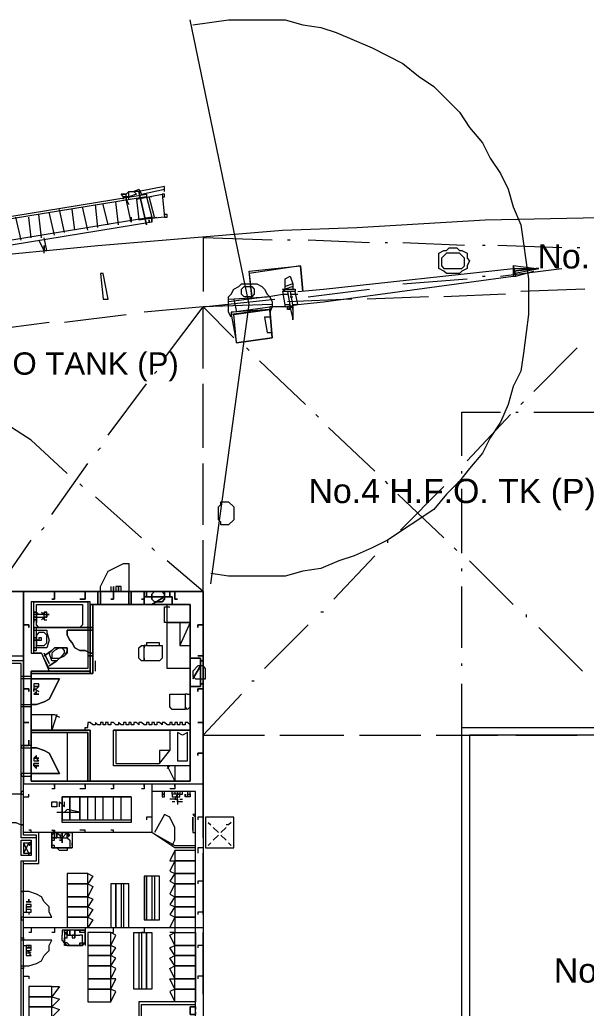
# Model space of a CAD drawing. Header units: millimetres. Extents: x -1005 to 294628, y -1154 to 182592.
# Drawn here: x 38220 to 53441, y 156041 to 182592 of the extents above; entities that cross this region are included whole.
import ezdxf

# ---------------------------------------------------------------- set-up
doc = ezdxf.new("R2010")
doc.units = ezdxf.units.MM
doc.layers.add('PDF_Geomertry', color=7, linetype='Continuous')
doc.styles.get("Standard").update_dxf_attribs({"font": 'arial.ttf'})

msp = doc.modelspace()

# ---------------------------------------------------------------- linework, layer by layer
at = {"layer": 'PDF_Geomertry', "lineweight": 5}
for points in [[(43351, 167440), (44384, 174947), (42800, 182592)], [(42869, 182454), (43833, 182592), (45348, 182592), (45830, 182454), (46313, 182385), (46726, 182248), (47690, 181834), (48517, 181421), (48930, 181077), (49343, 180801), (50032, 180113), (50307, 179699), (50652, 179286), (50858, 178873), (51134, 178460), (51340, 178046), (51478, 177564), (51685, 177082), (51891, 175636), (51891, 174671), (51823, 174189), (51754, 173638), (51685, 173156), (51478, 172743), (51340, 172261), (51134, 171779), (50858, 171365), (50652, 170952), (50307, 170539), (50032, 170195), (49687, 169850), (49343, 169437), (48103, 168610), (47690, 168404), (47208, 168197), (46795, 168059), (46313, 167853), (45830, 167784), (45348, 167646), (43833, 167646), (43351, 167715)], [(41629, 177909), (41629, 177840), (41767, 177289), (22000, 174052)], [(22206, 174740), (41629, 177909), (41629, 177840), (22206, 174671)], [(41009, 177771), (41009, 177840), (40940, 177909), (40940, 177909)], [(41147, 177771), (41147, 177840), (41147, 177977), (41078, 177909), (41147, 177977), (41285, 177977), (41354, 177909), (41147, 177840), (41078, 177840), (41009, 177840), (41078, 177840), (41078, 177771)], [(41078, 177840), (41078, 177909)], [(42111, 177977), (42111, 178046), (42111, 178115), (42111, 178115), (41422, 177977), (41629, 177082), (41422, 177977), (41285, 177977), (41422, 178046), (41491, 177909), (42111, 178046)], [(41354, 177771), (42042, 177909), (42111, 177289), (42180, 177289), (42180, 177358), (42111, 177358)], [(42042, 177840), (42042, 177840), (42111, 177840), (42111, 177909), (42042, 177909), (42042, 177909)], [(40320, 177013), (40252, 177633)], [(40596, 177082), (40458, 177633)], [(40871, 177082), (40803, 177702)], [(41216, 177289), (41216, 177151), (41078, 177771), (41147, 177633)], [(41767, 177840), (41354, 177771), (41422, 177220)], [(41836, 177289), (41698, 177840)], [(39150, 176807), (39012, 177426)], [(39425, 176875), (39287, 177495)], [(39701, 176944), (39632, 177495)], [(40045, 176944), (39907, 177564)], [(304, 145537), (304, 164753), (3885, 166475), (5538, 167302), (11737, 170057), (12495, 170332), (13872, 170883), (15319, 171434), (17385, 172054), (19451, 172743), (23170, 173707), (24755, 174120), (26408, 174534), (28474, 174947), (30471, 175360), (33364, 175773), (36808, 176187), (40320, 176531), (45279, 176944), (47277, 177013), (50721, 177220), (54233, 177289)], [(41767, 177151), (33708, 175842)], [(38254, 176669), (38116, 177289)], [(38530, 176738), (38461, 177289)], [(38805, 176738), (38736, 177358)], [(42111, 177289), (41422, 177220), (41905, 177289)], [(38874, 176324), (38874, 176393), (38874, 176531), (38874, 176393), (38736, 176669)], [(38874, 176393), (38943, 176393), (38874, 176738)], [(45004, 176669), (43144, 176738), (43144, 175291)], [(45486, 176669), (45417, 176669)], [(47621, 176600), (45968, 176669)], [(48103, 176600), (48034, 176600)], [(50170, 176531), (48517, 176600)], [(38874, 176531), (38874, 176531)], [(50721, 176531), (50652, 176531)], [(52787, 176462), (51065, 176531)], [(53269, 176462), (53200, 176462)], [(45555, 174947), (45693, 174947), (45624, 175291), (45279, 175291), (45348, 174878), (45693, 174947), (46381, 175016), (51478, 175705), (51547, 175705), (51478, 175980), (51547, 175705), (52029, 175842), (52029, 175842)], [(45693, 175291), (46381, 175360), (51478, 175911), (52098, 175911), (51478, 175842), (52098, 175911), (52098, 175911)], [(51134, 175705), (52787, 175911)], [(52029, 175911), (52029, 175911), (51478, 175980), (51478, 175911), (51478, 175705)], [(51478, 175773), (52167, 175911), (52098, 175911)], [(53269, 175980), (53269, 175980)], [(48517, 175498), (50238, 175636)], [(50652, 175705), (50721, 175705)], [(43902, 174603), (43833, 174740), (43833, 175154), (43902, 175222), (43971, 175360), (44109, 175429), (44177, 175498), (44591, 175498), (44728, 175429), (44797, 175360), (44866, 175222), (44935, 175154), (45004, 175016), (45004, 174878), (44935, 174740)], [(45348, 175291), (45279, 175360), (45624, 175360), (45624, 175291)], [(45555, 175429), (45348, 175360), (45348, 175360)], [(45348, 175360), (45348, 175429)], [(45417, 175291), (45486, 174878), (45486, 174809), (45417, 174809), (45417, 174878), (45555, 174878), (45417, 174809), (45417, 174878)], [(45486, 175291), (45555, 174878), (45555, 174878)], [(45555, 175498), (45555, 175429), (45555, 175360)], [(45968, 175154), (47621, 175360)], [(48103, 175429), (48103, 175429)], [(53407, 175360), (51685, 175291)], [(45004, 174947), (43144, 174878), (45073, 175085)], [(43833, 175085), (44866, 175154), (43833, 175016)], [(43971, 175085), (44040, 174740)], [(44866, 175154), (45279, 175222), (45417, 175222)], [(47139, 175085), (45417, 175016)], [(45486, 175222), (45693, 175222)], [(45486, 175154), (45555, 175154)], [(49205, 175154), (47552, 175085)], [(51272, 175222), (49619, 175154)], [(42111, 173501), (43144, 174878), (41560, 174740)], [(43144, 173225), (43144, 174878), (43971, 174052)], [(45348, 174878), (44935, 174878), (44935, 174809), (45004, 174052), (44935, 174809), (43902, 174671), (44040, 173914), (43971, 174671), (44935, 174809), (43902, 174740), (44935, 174878)], [(43902, 174740), (43902, 174671)], [(45348, 174947), (45486, 174947)], [(45555, 174878), (45555, 174878), (45555, 174603), (45486, 174878)], [(37359, 174258), (39012, 174465)], [(39425, 174465), (41078, 174671)], [(44935, 174603), (44797, 174603), (44866, 174189), (45004, 174189)], [(45555, 174603), (45555, 174603)], [(44315, 173776), (44384, 173707)], [(53200, 173776), (52029, 172605)], [(44660, 173432), (45899, 172261)], [(41836, 173087), (41905, 173156)], [(40596, 171434), (41629, 172812)], [(43144, 171090), (43144, 172812)], [(39494, 170401), (38530, 171297), (36808, 172399)], [(51754, 172330), (51685, 172261)], [(50101, 170883), (50101, 172054), (51134, 172054)], [(51547, 172054), (51616, 172054)], [(52029, 172054), (53682, 172054)], [(46175, 171985), (46244, 171916)], [(51409, 171985), (50238, 170746)], [(46519, 171641), (47759, 170470)], [(40320, 171021), (40389, 171090)], [(39081, 169299), (40045, 170677)], [(43144, 169024), (43144, 170677)], [(50101, 170401), (50101, 170470)], [(48034, 170195), (48103, 170126)], [(49894, 170401), (49894, 170401)], [(39907, 170057), (39838, 170126)], [(49619, 170057), (48448, 168886)], [(50101, 168266), (50101, 169988)], [(41491, 168679), (40252, 169781)], [(48379, 169850), (49619, 168679)], [(38805, 168886), (38874, 168955)], [(36946, 168473), (37565, 167233), (38530, 168610)], [(43144, 166889), (43144, 168610)], [(48103, 168610), (48103, 168542)], [(41836, 168335), (41767, 168404)], [(49894, 168404), (49963, 168335)], [(47759, 168197), (46657, 167026)], [(40389, 167164), (40389, 167233), (40389, 166889), (40389, 167233), (40389, 167371), (40596, 167784), (41009, 167991), (41147, 167991), (41147, 167233), (41147, 166889), (41147, 167233), (39494, 167233)], [(41560, 167233), (41560, 167026), (41491, 167026), (41560, 167026), (41560, 167233), (43144, 167233), (42180, 168059)], [(50101, 167784), (50101, 167853)], [(50307, 168059), (51478, 166889)], [(40665, 167371), (40665, 167233)], [(50101, 165718), (50101, 167371)], [(39081, 167233), (37359, 167233)], [(41767, 162067), (41767, 160759), (38323, 160759), (38323, 167233), (38323, 162067), (43144, 162067), (43144, 167233), (38323, 167233)], [(41147, 167233), (41147, 167164)], [(42249, 167233), (42249, 167095), (42249, 167233), (41629, 167233), (41629, 167095), (41629, 167233)], [(42111, 167233), (42111, 167164), (42111, 167095), (41767, 166889), (42111, 167095), (42111, 167164), (42042, 167233), (41836, 167233), (41767, 167164), (41767, 167026), (41836, 166957), (42042, 166957), (42111, 167026), (42111, 167095), (42111, 167026), (42042, 166957), (41836, 166957), (41767, 167026), (41767, 167164), (41836, 167233)], [(38667, 166544), (38667, 166544), (38599, 166544), (38599, 166475), (38667, 166475), (38667, 166406), (38667, 166475), (38599, 166475), (38599, 166544), (38667, 166544), (38667, 166544), (38805, 166544), (38874, 166544), (38874, 166613), (38805, 166613), (38667, 166613), (38667, 166682), (38667, 166889), (39838, 166889), (39907, 166889), (39907, 166338), (39838, 166269), (38736, 166269), (38667, 166338), (38667, 166475), (38667, 166544), (38805, 166544), (38874, 166544), (38874, 166613), (38943, 166613), (38943, 166544), (38874, 166544), (38943, 166544), (38943, 166613), (38874, 166613), (38943, 166613), (39012, 166613), (38943, 166613), (38874, 166613), (38943, 166613), (38943, 166682)], [(38805, 166682), (38874, 166613), (38805, 166613), (38667, 166613), (38667, 166682), (38667, 166889), (39838, 166889), (39907, 166889), (39907, 166338), (39838, 166269), (38736, 166269), (38667, 166338), (38667, 166475), (38667, 166475)], [(42249, 166406), (42111, 166406), (42111, 166820), (42249, 166820)], [(38599, 166682), (38599, 166682), (38599, 166475)], [(38667, 166682), (38599, 166682), (38599, 166682)], [(38599, 166682), (38667, 166682), (38667, 166682)], [(38599, 166682), (38599, 166682), (38599, 166475), (38599, 166475)], [(38599, 166682), (38667, 166682), (38667, 166682)], [(38667, 166544), (38667, 166544), (38667, 166613), (38599, 166613), (38599, 166544)], [(38599, 166544), (38599, 166544), (38599, 166475)], [(38599, 166544), (38599, 166544), (38599, 166475)], [(38599, 166544), (38599, 166475), (38599, 166475)], [(38599, 166544), (38599, 166544), (38599, 166475), (38599, 166475)], [(38667, 166682), (38736, 166613), (38667, 166613)], [(38667, 166613), (38667, 166544), (38667, 166544)], [(38667, 166613), (38667, 166613), (38667, 166544), (38667, 166544)], [(38667, 166544), (38667, 166544), (38667, 166475)], [(38805, 166682), (38805, 166682), (38805, 166682), (38874, 166613), (38874, 166682), (38874, 166613), (38943, 166613), (38943, 166682), (38874, 166682)], [(38805, 166475), (38805, 166475), (38805, 166475), (38874, 166544), (38943, 166544), (38943, 166544)], [(38805, 166475), (38874, 166544), (38943, 166544), (38943, 166544)], [(38874, 166682), (38874, 166682), (38943, 166682)], [(46381, 166682), (46313, 166682)], [(51823, 166613), (51823, 166544)], [(38667, 166475), (38667, 166475), (38599, 166475), (38599, 166406)], [(38667, 166475), (38667, 166475), (38599, 166475), (38599, 166406)], [(38599, 166475), (38599, 166475)], [(38667, 166475), (38667, 166475)], [(38874, 166475), (38874, 166475), (38943, 166475)], [(38874, 166475), (38874, 166475), (38943, 166475)], [(42800, 166406), (42524, 165787)], [(43144, 164822), (43144, 166475)], [(45968, 166338), (44797, 165167)], [(52167, 166269), (53338, 165098)], [(38943, 165718), (38943, 165718)], [(41560, 165442), (41560, 165373), (41560, 165787), (41973, 165787), (42042, 165787), (42042, 165718), (42042, 165511), (42042, 165442), (41973, 165373), (41560, 165373), (41491, 165373), (41422, 165442), (41422, 165718), (41491, 165787), (41560, 165787), (41560, 165718)], [(41973, 165787), (41973, 165855), (41629, 165855), (41629, 165787), (41560, 165787)], [(36739, 165511), (34328, 165511), (38323, 165511), (38323, 165442)], [(40252, 165098), (40252, 165373)], [(40252, 165304), (40252, 165304)], [(40252, 165167), (40252, 165167)], [(41629, 165373), (41560, 165373)], [(41973, 165373), (41973, 165373), (41629, 165373)], [(43144, 165167), (43144, 165236), (43007, 165236), (42869, 165098), (42869, 164960), (42938, 164891), (43144, 164891)], [(43144, 164753), (43075, 164753), (43144, 164753), (43144, 165373), (43075, 165373), (43144, 165373)], [(50101, 165236), (50101, 165304)], [(38323, 164960), (38530, 164960), (38530, 164891), (38323, 164891)], [(44522, 164822), (44453, 164822)], [(50101, 163583), (50101, 164753)], [(42731, 164478), (42662, 164478), (42662, 164065), (42318, 164065), (42249, 164134), (42249, 164409), (42249, 164478), (42318, 164478), (42662, 164478)], [(42731, 164478), (42731, 164478), (42800, 164478), (42800, 164134), (42731, 164065), (42662, 164134)], [(44177, 164478), (43144, 163376), (44797, 163376)], [(43144, 162756), (43144, 164409)], [(38323, 164202), (38530, 164202), (38530, 164134), (38323, 164134)], [(39218, 163927), (39081, 163514), (38530, 163514), (40114, 163514), (40114, 162136), (40114, 163514), (38530, 163514), (38530, 163927), (39081, 163927)], [(38530, 163927), (38530, 163514), (39081, 163514), (39081, 163927), (39150, 163927), (39287, 163858)], [(40045, 163514), (39976, 163514), (39976, 163583), (40045, 163583), (40045, 163651), (40045, 163651)], [(41216, 163651), (41216, 163720), (41147, 163720), (41147, 163651), (41078, 163651), (41078, 163720), (41009, 163720), (41009, 163651), (40940, 163651), (40871, 163720), (40871, 163651), (40803, 163651), (40734, 163720), (40665, 163720), (40665, 163651), (40596, 163651), (40596, 163720), (40527, 163720), (40527, 163651), (40458, 163651), (40458, 163720), (40389, 163720), (40389, 163651), (40320, 163651), (40252, 163720), (40252, 163651), (40183, 163651), (40114, 163720), (40045, 163720), (40045, 163651)], [(42800, 163651), (42731, 163720), (42662, 163720), (42662, 163651), (42593, 163651), (42593, 163720), (42524, 163720), (42524, 163651), (42456, 163651), (42456, 163720), (42387, 163720), (42387, 163651), (42318, 163651), (42318, 163720), (42249, 163720), (42249, 163651), (42180, 163651), (42111, 163720), (42042, 163720), (42042, 163651), (41973, 163720), (41905, 163720), (41905, 163651), (41836, 163651), (41836, 163720), (41767, 163720), (41767, 163651), (41698, 163651), (41698, 163720), (41629, 163720), (41629, 163651), (41560, 163651), (41491, 163720), (41422, 163720), (41422, 163651), (41354, 163720), (41285, 163720), (41285, 163651), (41216, 163651), (41216, 163720)], [(42800, 163514), (40734, 163514)], [(42249, 163514), (42249, 163514), (40803, 163514), (40803, 162687), (40803, 162618), (41973, 162618)], [(40803, 163514), (40803, 163514)], [(42249, 163514), (42249, 162963), (42042, 162963), (41973, 162963), (41973, 162894), (41973, 162687), (41973, 162618), (41973, 162618), (42249, 162963)], [(45211, 163376), (46932, 163376)], [(47346, 163376), (48999, 163376)], [(49412, 163376), (51065, 163376)], [(64151, 163376), (65804, 163376), (50307, 163376), (50307, 146915), (65804, 146915), (64151, 146915)], [(51547, 163376), (53200, 163376)], [(38323, 163032), (38530, 163032), (38530, 163100), (38323, 163100), (38461, 163100), (38461, 163238), (38461, 163100), (38323, 163100)], [(42387, 162549), (42318, 162549), (42249, 162549), (42180, 162481)], [(42180, 162549), (42387, 162136)], [(38323, 162274), (38530, 162274), (38530, 162343), (38323, 162343)], [(43144, 160621), (43144, 162343)], [(38323, 162067), (43144, 162067)], [(39150, 161998), (39150, 162067), (39150, 161930), (39081, 161930)], [(39976, 161998), (39976, 162067), (39976, 161930), (39838, 161930)], [(40734, 161998), (40734, 162067), (40734, 161930), (40665, 161930)], [(41560, 161998), (41560, 162067), (41560, 161930), (41491, 161930)], [(42387, 161998), (42387, 162067), (42387, 161930), (42249, 161930)], [(38254, 161792), (37428, 161792), (37497, 161654), (37497, 161516), (37565, 161379), (37910, 161034), (38116, 161034), (38254, 160965)], [(38323, 161723), (38461, 161723), (38461, 161792)], [(41216, 161723), (39356, 161723), (41216, 161723), (41216, 161034), (39356, 161034), (39356, 161723), (39356, 161103), (41216, 161103)], [(40045, 161103), (40045, 161723)], [(40252, 161103), (40252, 161723)], [(40458, 161103), (40458, 161723)], [(40734, 161103), (40734, 161723)], [(40940, 161103), (40940, 161723)], [(42938, 155180), (42938, 161861), (41767, 161861), (41767, 160759), (42387, 160414), (42938, 160414)], [(42042, 161723), (42111, 161723)], [(42387, 161654), (42456, 161654), (42456, 161585), (42456, 161654), (42456, 161792), (42387, 161654), (42249, 161654)], [(42456, 161792), (42318, 161792), (42318, 161792)], [(42318, 161792), (42318, 161723), (42456, 161723), (42524, 161723), (42524, 161792), (42456, 161792), (42524, 161792), (42593, 161792)], [(42387, 161792), (42387, 161792)], [(42662, 161723), (42662, 161792), (42662, 161792)], [(42800, 161723), (42662, 161723), (42662, 161723)], [(42800, 161723), (42662, 161723), (42662, 161723)], [(42731, 161723), (42731, 161792), (42800, 161792), (42800, 161792)], [(42731, 161792), (42800, 161792), (42800, 161792)], [(42800, 161792), (42800, 161723), (42800, 161723)], [(42800, 161792), (42800, 161723)], [(39287, 161447), (39287, 161585), (39425, 161447), (39425, 161585)], [(42387, 161585), (42318, 161585)], [(42593, 161585), (42456, 161585), (42456, 161516)], [(42524, 161654), (42593, 161654)], [(39218, 161310), (39838, 161310), (39494, 161379), (39425, 161310)], [(41767, 161172), (41629, 161172), (41629, 161103)], [(42318, 160414), (42387, 160552), (42387, 160896), (42249, 161172), (42111, 161241), (41836, 160759)], [(42869, 160828), (42869, 161172), (42869, 160828), (42869, 160759), (42938, 160759), (42938, 160759)], [(42938, 161172), (42938, 161241)], [(43144, 161172), (43007, 161172), (43007, 161103)], [(43282, 161034), (43351, 160965)], [(43420, 160965), (43420, 160965)], [(43902, 161034), (43833, 160965), (43764, 160965)], [(38323, 143127), (38323, 159932), (38736, 159932), (38736, 160759)], [(38530, 160759), (38530, 160828), (38461, 160828)], [(39150, 160759), (39081, 160759), (39632, 160759), (39632, 160690), (39632, 160621), (39632, 160552), (39632, 160483)], [(39081, 160552), (39081, 160759), (39081, 160690), (39081, 160621), (39081, 160552), (39081, 160483)], [(39150, 160759), (39150, 160759), (39150, 160621), (39150, 160621)], [(39218, 160690), (39218, 160690), (39218, 160759), (39150, 160759), (39150, 160690)], [(39218, 160759), (39218, 160759), (39150, 160759)], [(39150, 160621), (39150, 160759), (39150, 160690), (39150, 160759), (39150, 160690), (39150, 160690)], [(39150, 160759), (39150, 160759), (39150, 160690), (39150, 160690)], [(39218, 160621), (39218, 160690), (39218, 160759), (39218, 160690), (39218, 160690)], [(39218, 160690), (39218, 160690), (39218, 160759)], [(39218, 160759), (39218, 160690), (39218, 160690)], [(39287, 160621), (39218, 160621), (39218, 160690), (39218, 160690)], [(39218, 160690), (39218, 160690)], [(39287, 160621), (39356, 160621), (39356, 160690), (39356, 160759), (39356, 160690), (39356, 160690)], [(39287, 160690), (39287, 160690), (39356, 160552), (39356, 160552)], [(39356, 160759), (39563, 160759), (39563, 160759)], [(39356, 160690), (39356, 160690), (39356, 160621), (39356, 160621)], [(39563, 160759), (39632, 160759), (39632, 160552), (39632, 160483), (39632, 160483)], [(39976, 160759), (39976, 160828), (39838, 160828)], [(40734, 160759), (40734, 160828), (40665, 160828)], [(42938, 160345), (42387, 160345), (41767, 160759)], [(42869, 160828), (42869, 160759), (42938, 160759), (42938, 160759)], [(43420, 160896), (43558, 160759)], [(43558, 160690), (43420, 160552), (43420, 160552)], [(43764, 160896), (43626, 160759), (43626, 160759)], [(43626, 160759), (43626, 160759)], [(43626, 160690), (43764, 160552)], [(38323, 160483), (38323, 160208)], [(38461, 160208), (38530, 160208), (38530, 160483), (38461, 160483)], [(39081, 160621), (39081, 160552), (39081, 160483), (39081, 160552), (39150, 160552), (39150, 160621), (39218, 160621), (39218, 160621)], [(39632, 160414), (39632, 160345), (39563, 160345), (39494, 160345), (39494, 160277), (39425, 160277), (39287, 160277), (39218, 160345), (39150, 160345), (39218, 160345), (39150, 160345), (39081, 160345), (39150, 160345), (39150, 160414), (39081, 160414), (39081, 160345), (39081, 160414), (39081, 160483), (39081, 160483)], [(39356, 160621), (39356, 160552), (39356, 160552)], [(39494, 160621), (39563, 160552), (39563, 160483), (39563, 160414), (39563, 160414), (39563, 160345), (39494, 160345), (39494, 160345)], [(39632, 160414), (39632, 160483), (39632, 160414), (39632, 160345), (39632, 160345)], [(43351, 160483), (43282, 160414)], [(43833, 160552), (43833, 160552)], [(43833, 160483), (43902, 160414)], [(39081, 160345), (39081, 160345)], [(39218, 160345), (39218, 160345), (39287, 160345)], [(39287, 160345), (39356, 160345), (39287, 160345), (39218, 160345)], [(39494, 160345), (39563, 160345), (39563, 160345)], [(39563, 160345), (39632, 160345), (39632, 160345)], [(42387, 160277), (42249, 160001), (42387, 160001), (42249, 159726), (42387, 159657), (42249, 159450), (42387, 159381), (42249, 159106), (42387, 159037), (42249, 158830), (42387, 158761), (42249, 158555), (42387, 158486), (42249, 158210), (42387, 158210), (42387, 158073), (42249, 158073)], [(43144, 160345), (43007, 160345), (43007, 160208)], [(43144, 158555), (43144, 160208)], [(40045, 159657), (40183, 159588), (40045, 159381), (40183, 159312), (40045, 159037), (40183, 158968), (40045, 158761), (40183, 158692), (40045, 158486), (40183, 158417), (40045, 158210)], [(41767, 159588), (41767, 158417)], [(41836, 159588), (41836, 158417)], [(40940, 159381), (40940, 158210)], [(41009, 159381), (41009, 158210)], [(43144, 159450), (43007, 159450), (43007, 159381)], [(38323, 158486), (39081, 158486), (39012, 158624), (39012, 158761), (38874, 158899), (38805, 159037), (38667, 159106), (38461, 159175), (38323, 159175)], [(38323, 158624), (38461, 158624), (38461, 158555)], [(38530, 158761), (38392, 158761), (38392, 158692)], [(43144, 158624), (43007, 158624), (43007, 158555)], [(38323, 158210), (43144, 158210)], [(38530, 158210), (38530, 158073), (38461, 158073)], [(39150, 158210), (39150, 158073), (39081, 158073)], [(39425, 158141), (39356, 158141), (39356, 158004)], [(39356, 157866), (39356, 158004), (39356, 158004)], [(39701, 158141), (39907, 158141), (39976, 158141), (39976, 158004), (39976, 157935), (39976, 157866), (39976, 157866), (39976, 158004), (39976, 158073), (39976, 158141), (39425, 158141), (39494, 158141), (39494, 158073), (39494, 158004), (39494, 158004)], [(39701, 158141), (39494, 158141), (39563, 158141), (39494, 158141), (39494, 158004), (39494, 158004)], [(39494, 158141), (39494, 158073), (39494, 158073)], [(39494, 158141), (39494, 158141), (39494, 158073)], [(39563, 158004), (39494, 158004), (39494, 158004)], [(39563, 158141), (39563, 158073), (39563, 158073)], [(39563, 158004), (39632, 158004), (39701, 158004), (39701, 158073), (39701, 158073)], [(39701, 158073), (39701, 158073), (39701, 158141)], [(39701, 158141), (39701, 158141), (39701, 158073), (39701, 158073)], [(39701, 158004), (39701, 158004), (39769, 158004), (39838, 158004), (39838, 158004)], [(39701, 158004), (39701, 158004), (39701, 157935)], [(39701, 158004), (39701, 158004)], [(39976, 158210), (39976, 158073), (39838, 158073), (39838, 158073)], [(39907, 157866), (39907, 157935), (39907, 158004), (39838, 158004)], [(39907, 158141), (39907, 158141)], [(40665, 156213), (40803, 156488), (40665, 156557), (40803, 156833), (40665, 156833), (40803, 157108), (40665, 157177), (40803, 157384), (40665, 157453), (40803, 157659), (40665, 157728), (40803, 158004), (40665, 158073), (40734, 158073), (40734, 158210)], [(41422, 158073), (41422, 156557)], [(41560, 158210), (41560, 158073), (41491, 158073), (41491, 156557)], [(42387, 156557), (42249, 156833), (42387, 156833), (42249, 157108), (42387, 157177), (42249, 157384), (42387, 157453), (42249, 157659), (42387, 157728), (42249, 158004), (42387, 158073)], [(43144, 156420), (43144, 158073)], [(38323, 157177), (38461, 157177), (38667, 157246), (38805, 157315), (38874, 157453), (39012, 157590), (39012, 157728), (39081, 157866), (38323, 157866)], [(38323, 157728), (38461, 157728), (38461, 157659)], [(39425, 157797), (39425, 157797), (39356, 157866)], [(39494, 157797), (39425, 157797), (39425, 157797)], [(39425, 157797), (39425, 157728)], [(39632, 157728), (39563, 157728), (39494, 157728), (39563, 157728), (39494, 157797), (39494, 157797)], [(39701, 157728), (39701, 157728), (39632, 157728), (39701, 157728), (39769, 157728), (39838, 157728), (39838, 157797), (39838, 157728), (39907, 157728), (39838, 157728)], [(39632, 157728), (39701, 157728), (39701, 157728)], [(39838, 157797), (39907, 157797), (39976, 157797), (39976, 157728)], [(39907, 157797), (39907, 157797), (39907, 157866)], [(39976, 157797), (39907, 157728), (39907, 157797)], [(43144, 157728), (43007, 157728), (43007, 157659)], [(38530, 157522), (38392, 157590), (38392, 157522)], [(38323, 156902), (38461, 156902), (38461, 156833)], [(43144, 156902), (43007, 156902), (43007, 156833)], [(39081, 156626), (39287, 156626), (39081, 156351), (39287, 156282), (39081, 156075), (39287, 156006), (39081, 155800), (39287, 155731), (39081, 155455), (39287, 155386), (39081, 155180)], [(42938, 156557), (42387, 156557), (42249, 156488), (42387, 156213)], [(42938, 156213), (41422, 156213), (41422, 155180)], [(41491, 155180), (41491, 156144), (42938, 156144)], [(42800, 156075), (42800, 155869), (42938, 155869), (42938, 155937), (42938, 155869), (42800, 155869), (42800, 156075), (42938, 156075), (42938, 156006), (42938, 156075), (42800, 156075), (42938, 156075)]]:
    msp.add_lwpolyline(points, dxfattribs=at)
for points in [[(40940, 177909), (41078, 177909)], [(41698, 177220), (41698, 177151)], [(41767, 177151), (41767, 177289), (41767, 177151)], [(49963, 176462), (50032, 176393), (50101, 176393), (50238, 176324), (50238, 176187), (50307, 176118), (50238, 175980), (50238, 175911), (50101, 175842), (50032, 175773), (49963, 175773), (49756, 175773), (49687, 175773), (49619, 175842), (49481, 175911), (49481, 176324), (49619, 176393), (49687, 176393), (49756, 176462)], [(49963, 176324), (49756, 176324), (49687, 176324), (49550, 176187), (49550, 175980), (49619, 175911), (49756, 175911), (49963, 175911), (50101, 175911), (50170, 175980), (50170, 176187), (50032, 176324)], [(40596, 175085), (40458, 175773), (40389, 175773), (40458, 175085)], [(44384, 175773), (44453, 175154), (44384, 175842), (45762, 175980)], [(45762, 175980), (45830, 175291)], [(45348, 175429), (45348, 175636), (45486, 175705), (45555, 175498)], [(44522, 175291), (44522, 175222), (44453, 175154), (44246, 175154), (44177, 175222), (44177, 175360), (44246, 175429), (44453, 175429), (44522, 175360), (44522, 175291)], [(45555, 174809), (45555, 174878)], [(45555, 174534), (45555, 174603)], [(45555, 174534), (45555, 174534)], [(44040, 173914), (45004, 174052)], [(43558, 169437), (43558, 169506), (43626, 169575), (43626, 169644), (43833, 169644), (43971, 169506), (43971, 169437), (43971, 169230), (43971, 169161), (43833, 169024), (43626, 169024), (43626, 169093), (43558, 169161), (43558, 169230)], [(40734, 167371), (40734, 167233), (40734, 167371)], [(40803, 167371), (40803, 167233), (40871, 167233), (40871, 167371), (40803, 167371)], [(40871, 167371), (40871, 167233), (40940, 167233), (40940, 167371), (40871, 167371)], [(43144, 167233), (43144, 143127), (27923, 143127), (27923, 167233)], [(39081, 167026), (39150, 167026), (39150, 167233), (39150, 167026)], [(39838, 167026), (39976, 167026), (39976, 167233), (39976, 167026)], [(40320, 166889), (40320, 167233)], [(40665, 167026), (40734, 167026), (40734, 167233), (40734, 167026)], [(41216, 166889), (41216, 167233)], [(41491, 167026), (41560, 167026), (41560, 167233), (41560, 167026)], [(41560, 167095), (41560, 166889), (41560, 167095), (42318, 167095), (42318, 166889), (42318, 167095)], [(42456, 167026), (42387, 167026), (42387, 167233), (42387, 167026)], [(39012, 165167), (38805, 165580), (39012, 165098), (40114, 165098), (38530, 165098), (38530, 162136), (38530, 165029), (40183, 165029), (40183, 166889), (42800, 166889), (40114, 166889), (40114, 165029), (40114, 166889), (42800, 166889), (40183, 166889), (40183, 165029), (38530, 165029), (38530, 162136), (38530, 165098), (40114, 165098), (40114, 166957), (38530, 166957), (38530, 165580), (38805, 165580), (38599, 165580), (38599, 166957), (40045, 166957), (40045, 165167), (39012, 165167), (38805, 165580), (39012, 165098), (40114, 165098), (40114, 166957), (38530, 166957), (38530, 165580), (38805, 165580), (38599, 165580), (38599, 166957), (40045, 166957), (40045, 165167)], [(42800, 166889), (42800, 166406), (42180, 166406), (42180, 166889), (42800, 166889)], [(42800, 166889), (42800, 162136)], [(42800, 166889), (42800, 162136)], [(38599, 166613), (38599, 166682)], [(38599, 166682), (38599, 166682)], [(38599, 166682), (38599, 166682)], [(38599, 166682), (38599, 166682)], [(38599, 166682), (38599, 166682), (38667, 166682), (38667, 166613), (38667, 166682)], [(38599, 166682), (38599, 166682), (38599, 166613)], [(38599, 166613), (38599, 166682)], [(38599, 166682), (38599, 166682)], [(38599, 166682), (38599, 166682)], [(38599, 166682), (38599, 166682)], [(38599, 166682), (38599, 166682), (38599, 166613)], [(38599, 166544), (38667, 166544)], [(38599, 166544), (38599, 166544)], [(38599, 166544), (38599, 166544), (38667, 166544), (38667, 166475), (38599, 166475), (38599, 166544), (38599, 166475)], [(38599, 166544), (38599, 166544)], [(38599, 166544), (38599, 166544), (38667, 166544), (38667, 166475), (38599, 166475), (38599, 166544)], [(38599, 166544), (38599, 166544)], [(38599, 166544), (38599, 166544)], [(38667, 166613), (38667, 166682)], [(38667, 166682), (38667, 166682)], [(38667, 166682), (38667, 166682)], [(38667, 166682), (38667, 166682)], [(38667, 166682), (38667, 166682)], [(38667, 166682), (38667, 166682)], [(38667, 166682), (38667, 166682)], [(38667, 166544), (38667, 166613), (38667, 166544)], [(38667, 166544), (38667, 166613), (38667, 166544)], [(38667, 166613), (38667, 166544), (38667, 166613)], [(38667, 166544), (38667, 166613), (38667, 166544)], [(38667, 166544), (38667, 166613)], [(38667, 166544), (38667, 166613), (38667, 166544)], [(38667, 166613), (38667, 166544), (38667, 166613)], [(38667, 166475), (38667, 166544)], [(38667, 166544), (38667, 166544)], [(38874, 166682), (38874, 166613), (38874, 166682)], [(38874, 166613), (38943, 166613), (38943, 166544), (38874, 166544), (38943, 166544), (38943, 166613)], [(38874, 166475), (38874, 166544)], [(38874, 166475), (38874, 166544)], [(38461, 166269), (38461, 166338), (38323, 166338), (38461, 166338)], [(38599, 166475), (38599, 166475)], [(38599, 166475), (38599, 166475)], [(38599, 166475), (38599, 166475)], [(38599, 166475), (38599, 166475)], [(38599, 166475), (38599, 166475)], [(38599, 166475), (38599, 166475)], [(38599, 166475), (38599, 166475)], [(38599, 165649), (38667, 165649), (38667, 166269), (38599, 166269), (38599, 165649)], [(40183, 166269), (40045, 166269), (38599, 166269), (40045, 166269), (39976, 166269), (39907, 166269), (39838, 166269), (39907, 166269), (39976, 166269), (40045, 166269)], [(38599, 165649), (38667, 165649), (38667, 166269), (38599, 166269), (38599, 165649)], [(38667, 166475), (38667, 166475)], [(38667, 166475), (38667, 166475)], [(38667, 166475), (38667, 166475)], [(38667, 166475), (38667, 166475)], [(38667, 166475), (38667, 166475)], [(38667, 166475), (38667, 166475)], [(42800, 165167), (42180, 165167), (42180, 166406), (42800, 166406), (42800, 165167)], [(42524, 165787), (42800, 165787), (42800, 166406), (42524, 166406), (42524, 165787)], [(43007, 166269), (43007, 166338), (43144, 166338), (43007, 166338)], [(38667, 165718), (38599, 165718), (38599, 166200), (38667, 166200), (38943, 166200), (38943, 166131), (39012, 165924), (38943, 165718)], [(38667, 165718), (38599, 165718), (38599, 166200), (38667, 166200), (38943, 166200), (38943, 166131), (39012, 165924), (38943, 165718), (38943, 165718)], [(38599, 166062), (38599, 165855)], [(38667, 165993), (38599, 165993)], [(38943, 165855), (38943, 165924), (38943, 166062), (38874, 166131), (38736, 166131), (38667, 166062), (38667, 165855), (38667, 165787), (38736, 165787), (38874, 165787)], [(38943, 165855), (38943, 165924), (38943, 166062), (38874, 166131), (38736, 166131), (38667, 166062), (38667, 165855), (38667, 165787), (38736, 165787), (38874, 165787)], [(38805, 165924), (38805, 165993), (38736, 165993), (38736, 165924), (38805, 165924)], [(38805, 165924), (38805, 165993), (38736, 165993), (38736, 165924), (38805, 165924)], [(39494, 166200), (39494, 166062), (39563, 165924), (39632, 165855), (39701, 165718), (39838, 165649), (39976, 165649), (40114, 165580), (40183, 165580), (40114, 165580), (39976, 165649), (39838, 165649), (39701, 165718), (39632, 165855), (39563, 165924), (39494, 166062), (39494, 166200), (40183, 166200)], [(38667, 165924), (38599, 165924), (38736, 165924), (38599, 165924)], [(39287, 165442), (39425, 165511), (39494, 165580), (39494, 165649), (39494, 165718), (39425, 165718), (39287, 165718), (39150, 165718), (39081, 165649), (38874, 165511), (39081, 165649), (39150, 165718), (39287, 165718), (39425, 165718), (39494, 165718), (39494, 165649), (39494, 165580), (39425, 165511), (39287, 165442), (39218, 165373), (39012, 165236), (39218, 165373)], [(39287, 165442), (39218, 165373), (39081, 165373), (39012, 165580), (39081, 165649), (39150, 165718), (39287, 165718), (39425, 165718), (39494, 165718), (39494, 165649), (39425, 165511)], [(39287, 165442), (39218, 165373), (39081, 165373), (39012, 165580), (39081, 165649), (39150, 165718), (39287, 165718), (39425, 165718), (39494, 165718), (39494, 165649), (39425, 165511)], [(39081, 165511), (39081, 165442), (39150, 165442), (39218, 165442), (39287, 165442), (39356, 165511), (39425, 165580), (39425, 165649), (39356, 165718), (39287, 165718), (39150, 165649), (39081, 165580)], [(39081, 165511), (39081, 165442), (39150, 165442), (39218, 165442), (39287, 165442), (39356, 165511), (39425, 165580), (39425, 165649), (39356, 165718), (39287, 165718), (39150, 165649), (39081, 165580)], [(38874, 165580), (39012, 165304)], [(40183, 165511), (40045, 165511)], [(43075, 165442), (43075, 164685), (42800, 164685), (43075, 164685), (43075, 165442), (42800, 165442)], [(43007, 165511), (43144, 165511)], [(38323, 165373), (36946, 165373), (36946, 144986), (38323, 144986), (38323, 160001), (38667, 160001), (38667, 160690), (38323, 160690)], [(38254, 165304), (37014, 165304), (37014, 144986), (38254, 144986), (38254, 160001), (38667, 160001), (38667, 160621), (38254, 160621)], [(43213, 165029), (43213, 165167), (43144, 165236), (43007, 165236), (42869, 165098), (42869, 164960), (42938, 164891), (43213, 164891), (43213, 165029)], [(43075, 165236), (42869, 164891)], [(38254, 164960), (38530, 164960), (38530, 164891), (38254, 164891), (38254, 164960)], [(38530, 164891), (39287, 164891), (39012, 164340), (38874, 164271), (38667, 164202), (38530, 164202), (38667, 164202), (38874, 164271), (39012, 164340), (39287, 164891)], [(38599, 164753), (38599, 164685), (38736, 164685), (38736, 164753), (38599, 164753)], [(38599, 164753), (38599, 164685), (38736, 164685), (38736, 164753), (38599, 164753)], [(38599, 164685), (38599, 164616), (38667, 164616), (38736, 164685), (38599, 164685)], [(38599, 164685), (38599, 164616), (38667, 164616), (38736, 164685), (38599, 164685)], [(38461, 164547), (38461, 164616), (38323, 164616), (38461, 164616)], [(38599, 164547), (38599, 164616), (38736, 164547), (38599, 164616)], [(38667, 164547), (38599, 164478), (38736, 164478), (38667, 164478), (38667, 164547)], [(38667, 164547), (38599, 164478), (38736, 164478), (38667, 164478), (38667, 164547)], [(43007, 164547), (43007, 164616), (43144, 164616), (43007, 164616)], [(38254, 164202), (38530, 164202), (38530, 164134), (38254, 164134), (38254, 164202)], [(38461, 163720), (38323, 163720)], [(43007, 163720), (43144, 163720)], [(66011, 146708), (50101, 146708), (50101, 163583), (66011, 163583)], [(40045, 163445), (40045, 162136), (40045, 163445), (38530, 163445)], [(40045, 163445), (39494, 163445), (39494, 162136), (40045, 162136), (40045, 163445)], [(40734, 163514), (42800, 163514), (42800, 162549), (40734, 162549)], [(42731, 162687), (42731, 163032), (42731, 163376), (42731, 163445), (42593, 163376), (42456, 163445), (42456, 163376), (42456, 163032), (42456, 162687), (42593, 162687), (42731, 162687)], [(38254, 163032), (38530, 163032), (38530, 163100), (38254, 163100), (38254, 163032)], [(38530, 162343), (39287, 162343), (39012, 162894), (38874, 162963), (38667, 163032), (38530, 163032), (38667, 163032), (38874, 162963), (39012, 162894), (39287, 162343)], [(38599, 162756), (38736, 162756), (38667, 162756), (38667, 162825), (38599, 162756)], [(38599, 162756), (38736, 162756), (38667, 162756), (38667, 162825), (38599, 162756)], [(43007, 162825), (43007, 162894), (43144, 162894), (43007, 162894)], [(38599, 162687), (38736, 162687), (38667, 162756), (38599, 162756), (38599, 162687)], [(38599, 162687), (38736, 162687), (38667, 162756), (38599, 162756), (38599, 162687)], [(38599, 162549), (38599, 162618), (38736, 162618), (38599, 162618)], [(38667, 162549), (38599, 162549), (38667, 162481), (38667, 162549), (38736, 162549), (38667, 162549)], [(38667, 162549), (38599, 162549), (38667, 162481), (38667, 162549), (38736, 162549), (38667, 162549)], [(42800, 162549), (42387, 162549), (42387, 162136), (42800, 162136), (42800, 162549)], [(38254, 162274), (38530, 162274), (38530, 162343), (38254, 162343), (38254, 162274)], [(42800, 162136), (38530, 162136)], [(42800, 162136), (38530, 162136)], [(38254, 161792), (38323, 161792), (38323, 161861), (38254, 161861), (38254, 161792)], [(39563, 161723), (39563, 161103)], [(39838, 161723), (39838, 161103)], [(42111, 161792), (42111, 161861), (42042, 161861), (42042, 161792), (42042, 161723), (42111, 161723)], [(42042, 161792), (42111, 161792), (42042, 161792)], [(42318, 161861), (42387, 161861), (42387, 161792), (42318, 161792), (42318, 161861)], [(42456, 161792), (42456, 161861)], [(42593, 161861), (42524, 161861), (42524, 161792), (42593, 161792), (42593, 161861)], [(42662, 161792), (42662, 161723), (42662, 161792), (42662, 161723), (42662, 161792)], [(42731, 161861), (42731, 161792), (42731, 161792), (42800, 161792), (42800, 161861)], [(42731, 161792), (42731, 161792)], [(42731, 161792), (42731, 161792)], [(42731, 161792), (42731, 161723)], [(42800, 161792), (42800, 161723)], [(42800, 161792), (42800, 161723)], [(39081, 161447), (39081, 161585), (39218, 161585), (39218, 161447), (39081, 161447)], [(42938, 161172), (42938, 161172), (42938, 161241), (42869, 161241)], [(42938, 161241), (42938, 161241)], [(43902, 160345), (43971, 160345), (43971, 160414), (43971, 161034), (43971, 161103), (43971, 161172), (43902, 161172), (43282, 161172), (43213, 161172), (43213, 161103), (43213, 161034), (43213, 160414), (43213, 160345), (43282, 160345)], [(38254, 160965), (38323, 160965), (38254, 160965)], [(39081, 160828), (39150, 160828), (39150, 160759), (39356, 160759), (39356, 160690), (39356, 160621), (39356, 160690), (39287, 160690)], [(39081, 160690), (39081, 160621), (39150, 160621), (39081, 160621), (39081, 160690), (39081, 160759), (39150, 160759)], [(39081, 160690), (39081, 160690)], [(39218, 160759), (39150, 160759)], [(39150, 160621), (39218, 160621), (39218, 160759), (39150, 160759), (39150, 160621)], [(39150, 160759), (39150, 160621), (39150, 160759)], [(39218, 160759), (39218, 160621), (39218, 160759)], [(39218, 160690), (39218, 160759), (39218, 160690), (39218, 160621)], [(39356, 160621), (39425, 160621), (39494, 160621), (39494, 160690), (39494, 160759), (39494, 160759)], [(39356, 160690), (39356, 160690), (39356, 160621)], [(39356, 160552), (39356, 160552), (39356, 160690), (39356, 160621)], [(39356, 160690), (39356, 160690)], [(39494, 160759), (39494, 160690), (39494, 160759), (39563, 160690), (39494, 160621), (39494, 160690), (39563, 160690), (39494, 160690)], [(39563, 160690), (39494, 160690), (39563, 160690)], [(42938, 160759), (42938, 160759)], [(42938, 160759), (42938, 160759)], [(38530, 160139), (38254, 160139), (38254, 160552), (38530, 160552)], [(38461, 160483), (38323, 160208), (38461, 160208), (38323, 160483)], [(38461, 160414), (38530, 160483), (38461, 160414)], [(38530, 160552), (38530, 160483), (38530, 160552)], [(39081, 160414), (39081, 160483)], [(39150, 160621), (39218, 160621)], [(39150, 160621), (39150, 160621)], [(39150, 160621), (39150, 160621)], [(39150, 160621), (39150, 160621)], [(39150, 160621), (39150, 160621)], [(39150, 160621), (39150, 160621)], [(39218, 160621), (39218, 160621)], [(39356, 160552), (39287, 160552), (39356, 160552)], [(39287, 160552), (39356, 160552), (39356, 160483), (39356, 160552), (39287, 160552)], [(39356, 160621), (39356, 160621)], [(39356, 160621), (39356, 160621)], [(39356, 160621), (39356, 160621)], [(39356, 160621), (39356, 160621)], [(39356, 160552), (39356, 160552)], [(39356, 160552), (39356, 160552)], [(39356, 160552), (39356, 160552)], [(39356, 160552), (39356, 160552)], [(39494, 160621), (39494, 160621)], [(38530, 160208), (38461, 160208), (38461, 160139), (38461, 160208), (38530, 160208)], [(39425, 160345), (39356, 160345)], [(39494, 160345), (39425, 160345)], [(39494, 160345), (39494, 160345)], [(42938, 160001), (42938, 160277), (42387, 160277), (42387, 160001), (42938, 160001)], [(42938, 159657), (42938, 160001), (42387, 160001), (42387, 159657), (42938, 159657)], [(39494, 159657), (39494, 159381), (40045, 159381), (40045, 159657), (39494, 159657)], [(41560, 159588), (41560, 158417), (41973, 158417), (41973, 159588), (41560, 159588)], [(41629, 159588), (41629, 158417), (41629, 159588)], [(42938, 159381), (42938, 159657), (42387, 159657), (42387, 159381), (42938, 159381)], [(39494, 159381), (39494, 159037), (40045, 159037), (40045, 159381), (39494, 159381)], [(41147, 159381), (40665, 159381), (40665, 158210), (41147, 158210), (41147, 159381)], [(40803, 158210), (40803, 159381)], [(42938, 159037), (42938, 159381), (42387, 159381), (42387, 159037), (42938, 159037)], [(38254, 159175), (38323, 159175), (38254, 159175)], [(38392, 158899), (38530, 158899), (38461, 158899), (38461, 158968), (38461, 158899), (38392, 158899)], [(38392, 158830), (38392, 158761), (38530, 158761), (38530, 158830), (38392, 158830)], [(39494, 159037), (39494, 158761), (40045, 158761), (40045, 159037), (39494, 159037)], [(42938, 158761), (42938, 159037), (42387, 159037), (42387, 158761), (42938, 158761)], [(38461, 158692), (38392, 158692), (38392, 158624), (38530, 158624), (38530, 158692), (38461, 158692)], [(39494, 158761), (39494, 158486), (40045, 158486), (40045, 158761), (39494, 158761)], [(42938, 158486), (42938, 158761), (42387, 158761), (42387, 158486), (42938, 158486)], [(38254, 158417), (38323, 158417), (38323, 158486), (38254, 158486), (38254, 158417)], [(39494, 158486), (39494, 158210), (40045, 158210), (40045, 158486), (39494, 158486)], [(42938, 158210), (42938, 158486), (42387, 158486), (42387, 158210), (42938, 158210)], [(39494, 158141), (39425, 158141), (39425, 158073), (39494, 158073), (39494, 158004), (39494, 158073), (39494, 158004), (39494, 158073), (39494, 158141), (39494, 158073), (39494, 158141)], [(39425, 158073), (39425, 158141)], [(39425, 158073), (39425, 158004), (39425, 157935), (39425, 157866), (39425, 157866), (39425, 157935), (39494, 157935), (39494, 158004)], [(39494, 158141), (39563, 158141), (39563, 158141), (39494, 158141), (39494, 158073)], [(39494, 158141), (39494, 158004), (39494, 158141)], [(39494, 158004), (39494, 158141), (39494, 158004)], [(39494, 158141), (39494, 158004), (39494, 158141)], [(39494, 158004), (39563, 158004)], [(39494, 158004), (39494, 158004)], [(39494, 158004), (39494, 158004)], [(39494, 158004), (39494, 158004)], [(39563, 158141), (39563, 158141), (39563, 158073), (39563, 158141), (39563, 158073), (39563, 158004)], [(39563, 158073), (39563, 158141), (39563, 158073), (39563, 158141), (39563, 158073)], [(39563, 158073), (39563, 158004)], [(39632, 157935), (39701, 157935), (39701, 158004), (39632, 158004), (39632, 157935)], [(39632, 157935), (39701, 157935), (39701, 158004), (39632, 158004), (39632, 157935)], [(39701, 158141), (39701, 158073)], [(39701, 158073), (39701, 158073), (39701, 158141)], [(39701, 158073), (39701, 158073)], [(39701, 158004), (39701, 158004), (39701, 158073)], [(39701, 158073), (39701, 158073), (39701, 158004), (39701, 158004)], [(39701, 158004), (39701, 158004)], [(39701, 158004), (39701, 158004)], [(39701, 158004), (39701, 158004)], [(39701, 158004), (39701, 158004)], [(39838, 158141), (39838, 158141)], [(39838, 158073), (39838, 158073), (39838, 158141), (39838, 158073)], [(39838, 158141), (39838, 158141)], [(39838, 158141), (39838, 158141)], [(39838, 158141), (39838, 158141)], [(40045, 158073), (40045, 157728), (40665, 157728), (40665, 158073), (40045, 158073)], [(41285, 156557), (41285, 158073), (41767, 158073), (41767, 156557), (41285, 156557)], [(41629, 158073), (41629, 156557), (41629, 158073)], [(42938, 158073), (42938, 157728), (42387, 157728), (42387, 158073), (42938, 158073)], [(38254, 157935), (38323, 157935), (38323, 157866), (38254, 157866), (38254, 157935)], [(38392, 157728), (38392, 157659), (38530, 157659), (38530, 157728), (38392, 157728)], [(39425, 157797), (39425, 157866)], [(39425, 157728), (39425, 157797), (39494, 157728)], [(39563, 157728), (39632, 157728)], [(39701, 157728), (39769, 157728), (39838, 157728), (39769, 157728)], [(39976, 157866), (39976, 157797)], [(40045, 157728), (40045, 157453), (40665, 157453), (40665, 157728), (40045, 157728)], [(42938, 157728), (42938, 157453), (42387, 157453), (42387, 157728), (42938, 157728)], [(38392, 157590), (38530, 157590), (38530, 157659), (38392, 157659), (38392, 157590)], [(38461, 157522), (38392, 157522), (38392, 157453), (38530, 157453), (38461, 157522)], [(40045, 157453), (40045, 157177), (40665, 157177), (40665, 157453), (40045, 157453)], [(42938, 157453), (42938, 157177), (42387, 157177), (42387, 157453), (42938, 157453)], [(38254, 157177), (38323, 157177), (38323, 157108), (38254, 157108), (38254, 157177)], [(40045, 157177), (40045, 156833), (40665, 156833), (40665, 157177), (40045, 157177)], [(42938, 157177), (42938, 156833), (42387, 156833), (42387, 157177), (42938, 157177)], [(40045, 156833), (40045, 156557), (40665, 156557), (40665, 156833), (40045, 156833)], [(42938, 156833), (42938, 156557), (42387, 156557), (42387, 156833), (42938, 156833)], [(38461, 156626), (38461, 156351), (39081, 156351), (39081, 156626), (38461, 156626)], [(40045, 156557), (40045, 156213), (40665, 156213), (40665, 156557), (40045, 156557)], [(42938, 156557), (42938, 156213), (42387, 156213), (42387, 156557), (42938, 156557)], [(38461, 156351), (38461, 156075), (39081, 156075), (39081, 156351), (38461, 156351)], [(38461, 156075), (38461, 155800), (39081, 155800), (39081, 156075), (38461, 156075)]]:
    msp.add_lwpolyline(points, close=True, dxfattribs=at)

# ---------------------------------------------------------------- texts
for s, height, p in [('No. 9 D.S. WB (P) ', 650, (52132, 175911)), ('M.D.O TANK (P)', 600, (36254, 173058)), ('No.4 H.F.O. TK (P) ', 650, (45979, 169610)), ('No.9 HATCH', 650, (52572, 156729))]:
    msp.add_text(s, height=height).set_placement(p)

doc.saveas('drawing.dxf')
